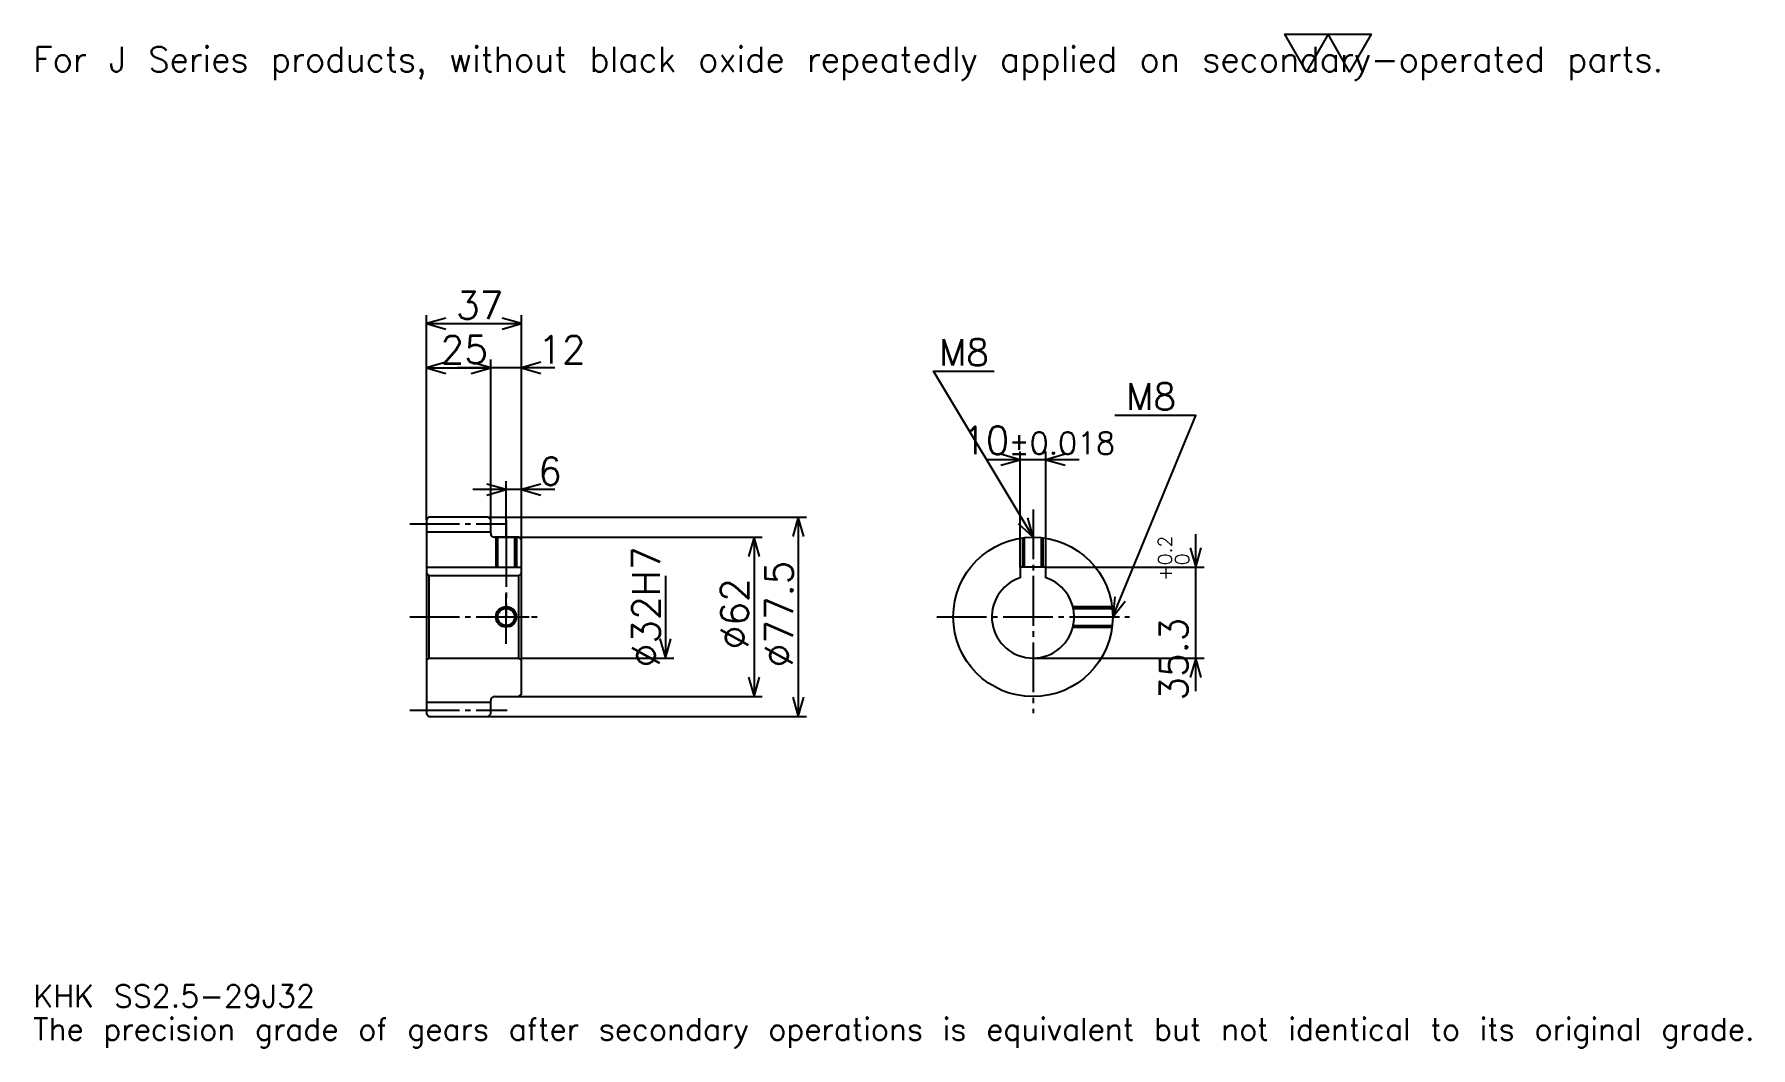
# Model space of a CAD drawing. Extents: x 22 to 689, y 8 to 402.
import ezdxf

# ---------------------------------------------------------------- set-up
doc = ezdxf.new("R2010")
doc.units = 0
doc.linetypes.add('DASHDOT', pattern=[25.826087, 19.369565, -2.152174, 2.152174, -2.152174])
doc.layers.get('0').update_dxf_attribs({"linetype": 'CONTINUOUS'})
doc.layers.add('DASHDOT', color=6, linetype='DASHDOT')
doc.styles.add('KANJI', font='TXT', dxfattribs={"bigfont": 'BIGFONT'})

msp = doc.modelspace()

# ---------------------------------------------------------------- linework, layer by layer
at = {"color": 5}
for p, q in [((174.32608, 214.152176), (174.32608, 292.706543)), ((174.32608, 289.478271), (211.32608, 289.478271)), ((211.32608, 214.152176), (211.32608, 292.706543)), ((199.32608, 214.152176), (199.32608, 275.489136)), ((174.32608, 272.260864), (199.32608, 272.260864)), ((224.23912, 272.260864), (186.41304, 272.260864)), ((428.108704, 236.532608), (392.282593, 236.532608)), ((405.195648, 194.702179), (405.195648, 239.760864)), ((415.195648, 194.702179), (415.195648, 239.760864)), ((205.32608, 214.152176), (205.32608, 228.141312)), ((224.23912, 224.913055), (192.41304, 224.913055)), ((174.32608, 213.152176), (174.32608, 214.152176)), ((198.32608, 214.152176), (211.32608, 214.152176)), ((199.32608, 213.152176), (199.32608, 214.152176)), ((205.32608, 206.402176), (205.32608, 214.152176)), ((205.32608, 206.402176), (205.32608, 214.152176)), ((211.32608, 214.152176), (322.163025, 214.152176)), ((211.32608, 205.402176), (211.32608, 214.152176)), ((318.934784, 214.152176), (318.934784, 136.652176)), ((473.478241, 146.489136), (473.478241, 207.615219)), ((200.82608, 206.402176), (211.32608, 206.402176)), ((211.32608, 206.402176), (304.945648, 206.402176)), ((301.717377, 206.402176), (301.717377, 144.402176)), ((415.195648, 194.702179), (476.706512, 194.702179)), ((267.282593, 191.402176), (267.282593, 159.402176)), ((211.32608, 159.402176), (270.510864, 159.402176)), ((410.195648, 159.402176), (476.706512, 159.402176)), ((200.82608, 144.402176), (211.32608, 144.402176)), ((211.32608, 144.402176), (304.945648, 144.402176)), ((198.32608, 136.652176), (211.32608, 136.652176)), ((211.32608, 136.652176), (322.163025, 136.652176))]:
    msp.add_line(p, q, dxfattribs=at)
at = {"color": 4}
for p, q in [((174.32608, 208.527176), (199.32608, 208.527176)), ((174.32608, 194.702179), (211.32608, 194.702179)), ((175.32608, 191.402176), (175.32608, 159.402176)), ((210.32608, 191.402176), (211.32608, 192.402176)), ((210.32608, 159.402176), (211.32608, 158.402176)), ((174.32608, 142.277176), (199.32608, 142.277176))]:
    msp.add_line(p, q, dxfattribs=at)
at = {"color": 7}
msp.add_lwpolyline([(516.521729, 387.391296), (508.128235, 401.940002), (541.702148, 401.940002), (533.308716, 387.391296), (524.915222, 401.940002), (516.521729, 387.391296)], dxfattribs=at)
at = {"color": 5}
for points in [[(181.858688, 291.630432), (174.32608, 289.478271), (181.858688, 287.32608)], [(203.793472, 287.32608), (211.32608, 289.478271), (203.793472, 291.630432)], [(181.858688, 274.413055), (174.32608, 272.260864), (181.858688, 270.108704)], [(191.793472, 270.108704), (199.32608, 272.260864), (191.793472, 274.413055)], [(191.793472, 270.108704), (199.32608, 272.260864), (191.793472, 274.413055)], [(218.858688, 274.413055), (211.32608, 272.260864), (218.858688, 270.108704)], [(410.195648, 206.402176), (371.456512, 270.967407), (395.130432, 270.967407)], [(441.195648, 175.402176), (473.478241, 253.75), (442.056519, 253.75)], [(397.663025, 234.380432), (405.195648, 236.532608), (397.663025, 238.684784)], [(422.728271, 238.684784), (415.195648, 236.532608), (422.728271, 234.380432)], [(197.793472, 222.760864), (205.32608, 224.913055), (197.793472, 227.065216)], [(218.858688, 227.065216), (211.32608, 224.913055), (218.858688, 222.760864)], [(321.086975, 206.619568), (318.934784, 214.152176), (316.782593, 206.619568)], [(404.47467, 211.754059), (410.195648, 206.402176), (408.165619, 213.968628)], [(303.869568, 198.869568), (301.717377, 206.402176), (299.565216, 198.869568)], [(471.32608, 202.234787), (473.478241, 194.702179), (475.630402, 202.234787)], [(442.07547, 183.186646), (441.195648, 175.402176), (446.055206, 181.546829)], [(265.130432, 166.934784), (267.282593, 159.402176), (269.434784, 166.934784)], [(475.630402, 151.869568), (473.478241, 159.402176), (471.32608, 151.869568)], [(299.565216, 151.934784), (301.717377, 144.402176), (303.869568, 151.934784)], [(316.782593, 144.184784), (318.934784, 136.652176), (321.086975, 144.184784)]]:
    msp.add_lwpolyline(points, dxfattribs=at)
at = {"color": 4}
for points in [[(199.32608, 207.902176), (199.32608, 213.152176), (198.32608, 214.152176), (175.32608, 214.152176), (174.32608, 213.152176), (174.32608, 158.402176)], [(200.82608, 144.402176), (210.32608, 144.402176), (211.32608, 145.402176), (211.32608, 205.402176), (210.32608, 206.402176), (200.82608, 206.402176)], [(201.32608, 206.402176), (201.32608, 194.702179)], [(202.001083, 206.402176), (202.001083, 194.702179)], [(208.651077, 206.402176), (208.651077, 194.702179)], [(209.32608, 206.402176), (209.32608, 194.702179)], [(406.195648, 194.702179), (406.195648, 206.143036)], [(406.870667, 194.702179), (406.870667, 206.223343)], [(413.52063, 194.702179), (413.52063, 206.223343)], [(414.195648, 194.702179), (414.195648, 206.143036)], [(415.195648, 190.600861), (415.195648, 194.702179), (405.195648, 194.702179), (405.195648, 190.600861)], [(174.32608, 158.402176), (175.32608, 159.402176), (210.32608, 159.402176), (210.32608, 191.402176), (175.32608, 191.402176), (174.32608, 192.402176)], [(425.687561, 179.402176), (440.936493, 179.402176)], [(425.846344, 178.727173), (441.016815, 178.727173)], [(425.687561, 171.402176), (440.936493, 171.402176)], [(425.846344, 172.077179), (441.016815, 172.077179)], [(174.32608, 158.402176), (174.32608, 137.652176), (175.32608, 136.652176), (198.32608, 136.652176), (199.32608, 137.652176), (199.32608, 142.902176)]]:
    msp.add_lwpolyline(points, dxfattribs=at)
for centre, radius in [((410.195648, 175.402176), 31), ((205.32608, 175.402176), 3.325)]:
    msp.add_circle(centre, radius, dxfattribs=at)
at = {"color": 7}
msp.add_circle((205.32608, 175.402176), 4, dxfattribs=at)
at = {"color": 4}
for centre, radius, start, end in [((200.82608, 207.902176), 1.5, 180, 270), ((410.195648, 175.402176), 16, 108.209957329, 71.790042671), ((200.82608, 142.902176), 1.5, 90, 180)]:
    msp.add_arc(centre, radius, start, end, dxfattribs=at)
at = {"layer": 'DASHDOT', "color": 7}
for p, q in [((410.195648, 217.16304), (410.195648, 137.945648)), ((167.869553, 211.652176), (205.782608, 211.652176)), ((205.32608, 206.402176), (205.32608, 175.402176)), ((167.869553, 175.402176), (217.782593, 175.402176)), ((372.739136, 175.402176), (447.652161, 175.402176)), ((167.869553, 139.152176), (205.782608, 139.152176))]:
    msp.add_line(p, q, dxfattribs=at)
for points in [[(205.32608, 212.858704), (205.32608, 188.245651)], [(205.32608, 164.945648), (205.32608, 185.858704)], [(194.869553, 175.402176), (215.782593, 175.402176)]]:
    msp.add_lwpolyline(points, dxfattribs=at)

# ---------------------------------------------------------------- texts
at = {"color": 7, "style": 'KANJI'}
for s, height, p in [('For J Series products, without black oxide repeatedly applied on secondary-operated parts.', 9.684783, (21.52174, 387.391296)), ('37', 10.76087, (185.831512, 291.200012)), ('25', 10.76087, (179.831512, 273.982605)), ('12', 10.76087, (217.782593, 273.982605)), ('M8', 10.330435, (373.608704, 273.119568)), ('M8', 10.330435, (446.36087, 255.902176)), ('10', 10.76087, (382.602661, 238.684784)), ('%%p0.018', 8.608696, (400.787201, 238.684784)), ('6', 10.76087, (217.782593, 226.634796)), ('KHK SS2.5-29J32', 8.608696, (21.52174, 23.673914)), ('The precision grade of gears after secondary operations is equivalent but not identical to its original grade.', 8.608696, (21.52174, 10.76087))]:
    msp.add_text(s, height=height, dxfattribs=at).set_placement(p)
for s, height, p in [('%%c32H7', 10.76087, (265.130432, 155.76358)), ('0.2', 5.380435, (464.223907, 195.442474)), ('%%c77.5', 10.76087, (316.782593, 155.76358)), ('+', 5.380435, (464.223907, 189.416382)), ('0', 5.380435, (470.89563, 195.442474)), ('%%c62', 10.76087, (299.565216, 162.758148)), ('35.3', 10.76087, (470.249969, 142.839081))]:
    msp.add_text(s, height=height, rotation=90, dxfattribs=at).set_placement(p)

doc.saveas('drawing.dxf')
